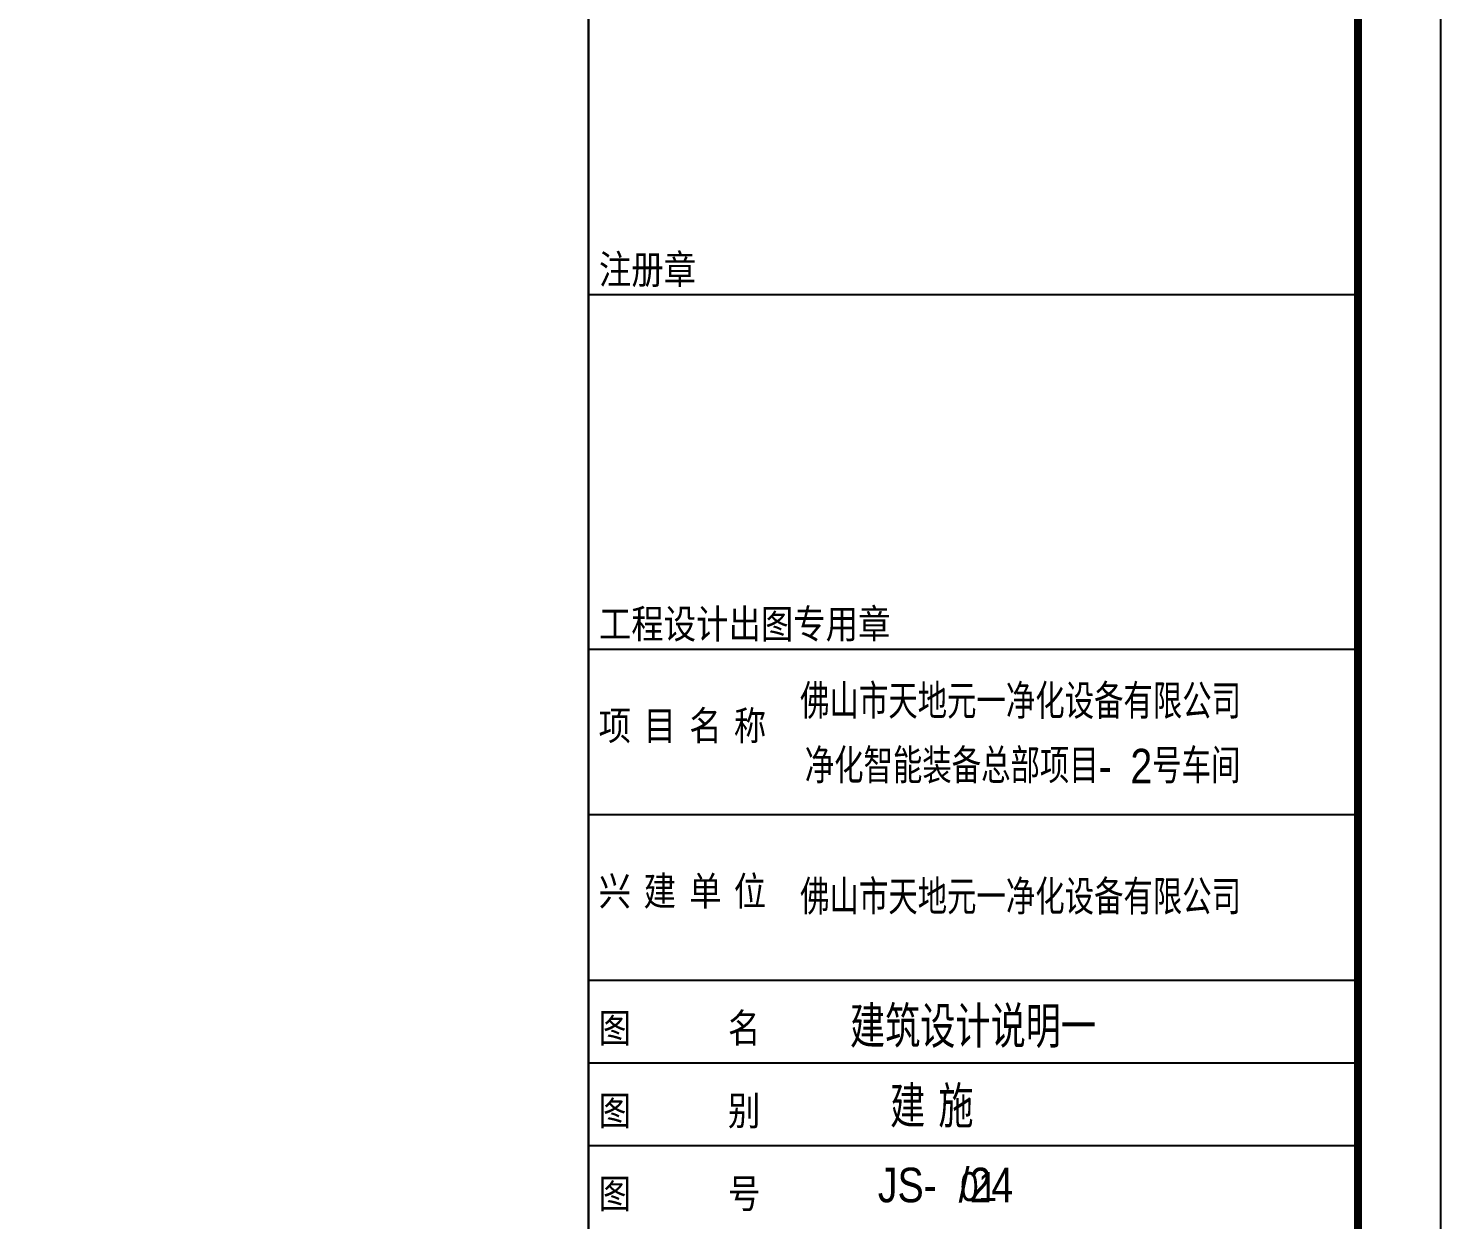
# Model space of a CAD drawing. Extents: x -1041549 to 749950, y -354245 to 17554.
# Drawn here: x -308508 to -291440, y -145535 to -131137 of the extents above; entities that cross this region are included whole.
import ezdxf

# ---------------------------------------------------------------- set-up
doc = ezdxf.new("R2010")
doc.units = 0
doc.header["$LTSCALE"] = 1000
doc.header["$MEASUREMENT"] = 0
for name, color, linetype in [('13', 13, 'Continuous'), ('14', 1, 'Continuous'), ('PUB_TITLE', 4, 'Continuous')]:
    doc.layers.add(name, color=color, linetype=linetype)
doc.styles.add('_HZTXT', font='gs_txt.shx', dxfattribs={"width": 0.8, "bigfont": 'HZTXT.shx'})
doc.styles.add('宋体', font='')
doc.styles.get('宋体').set_extended_font_data('宋体')

# ---------------------------------------------------------------- blocks, each defined once
blk = doc.blocks.new('A$Ce58e362c')
at = {"layer": '14'}
for p, q in [((15730, 44126), (15730, 1076)), ((15730, 37980), (29680, 37980)), ((15730, 31556), (29680, 31556)), ((15730, 28556), (29680, 28556)), ((15730, 25556), (29680, 25556)), ((15730, 24056), (29680, 24056)), ((15730, 22556), (29680, 22556))]:
    blk.add_line(p, q, dxfattribs=at)
blk.add_lwpolyline([(15730, 1076), (15730, 87176)], dxfattribs=at)
at = {"layer": '13', "color": 7, "style": '_HZTXT', "width": 0.85}
for s, height, p in [('佛山市天地元一净化设备有限公司', 626.86, (19568, 30290)), ('净化智能装备总部项目-', 626.86, (19652, 29121)), ('2号车间', 626.9, (25554, 29120)), ('佛山市天地元一净化设备有限公司', 626.86, (19568, 26743)), ('建 施', 750, (21199, 22880, 37267)), ('JS-  /24', 626.9, (20977, 21528))]:
    blk.add_text(s, height=height, dxfattribs=at).set_placement(p)
at = {"layer": '14', "style": '宋体', "width": 0.82}
for s, p in [('注册章', (15921, 38174)), ('工程设计出图专用章', (15921, 31749)), ('项', (15916, 29905)), ('名', (17559, 29905)), ('称', (18367, 29905)), ('目', (16731, 29905)), ('兴', (15916, 26905)), ('建', (16731, 26905)), ('单', (17559, 26905)), ('位', (18367, 26905)), ('图      名', (15916, 24424)), ('图      别', (15916, 22924)), ('图      号', (15916, 21424))]:
    blk.add_text(s, height=525, dxfattribs=at).set_placement(p)

msp = doc.modelspace()

# ---------------------------------------------------------------- linework, layer by layer
msp.add_lwpolyline([(-292440.3, -101558.4), (-373040.3, -101558.4), (-373040.3, -158958.4), (-292440.3, -158958.4)], close=True)
at = {"layer": 'PUB_TITLE'}
msp.add_lwpolyline([(-375540.3, -159958.4), (-291440.3, -159958.4), (-291440.3, -100558.4), (-375540.3, -100558.4)], close=True, dxfattribs=at)
msp.add_lwpolyline([(-375540.3, -159958.4), (-291440.3, -159958.4), (-291440.3, -100558.4), (-375540.3, -100558.4)], close=True, dxfattribs=at)
at = {"layer": 'PUB_TITLE', "const_width": 100}
msp.add_lwpolyline([(-373040.3, -158958.4), (-292440.3, -158958.4), (-292440.3, -101558.4), (-373040.3, -101558.4)], close=True, dxfattribs=at)
msp.add_lwpolyline([(-373040.3, -158958.4), (-292440.3, -158958.4), (-292440.3, -101558.4), (-373040.3, -101558.4)], close=True, dxfattribs=at)

# ---------------------------------------------------------------- block references
at = {"xscale": 0.6666666666666666, "yscale": 0.6666666666666666, "zscale": 0.6666666666666666}
msp.add_blockref('A$Ce58e362c', (-312226.9, -159675.5), dxfattribs=at)

# ---------------------------------------------------------------- texts
at = {"layer": '13', "color": 7, "style": '_HZTXT', "width": 0.85}
for s, height, p in [('建筑设计说明一', 500, (-298579.7, -143456.6)), ('01', 350, (-297247.2, -145308.7))]:
    msp.add_text(s, height=height, dxfattribs=at).set_placement(p)

doc.saveas('drawing.dxf')
